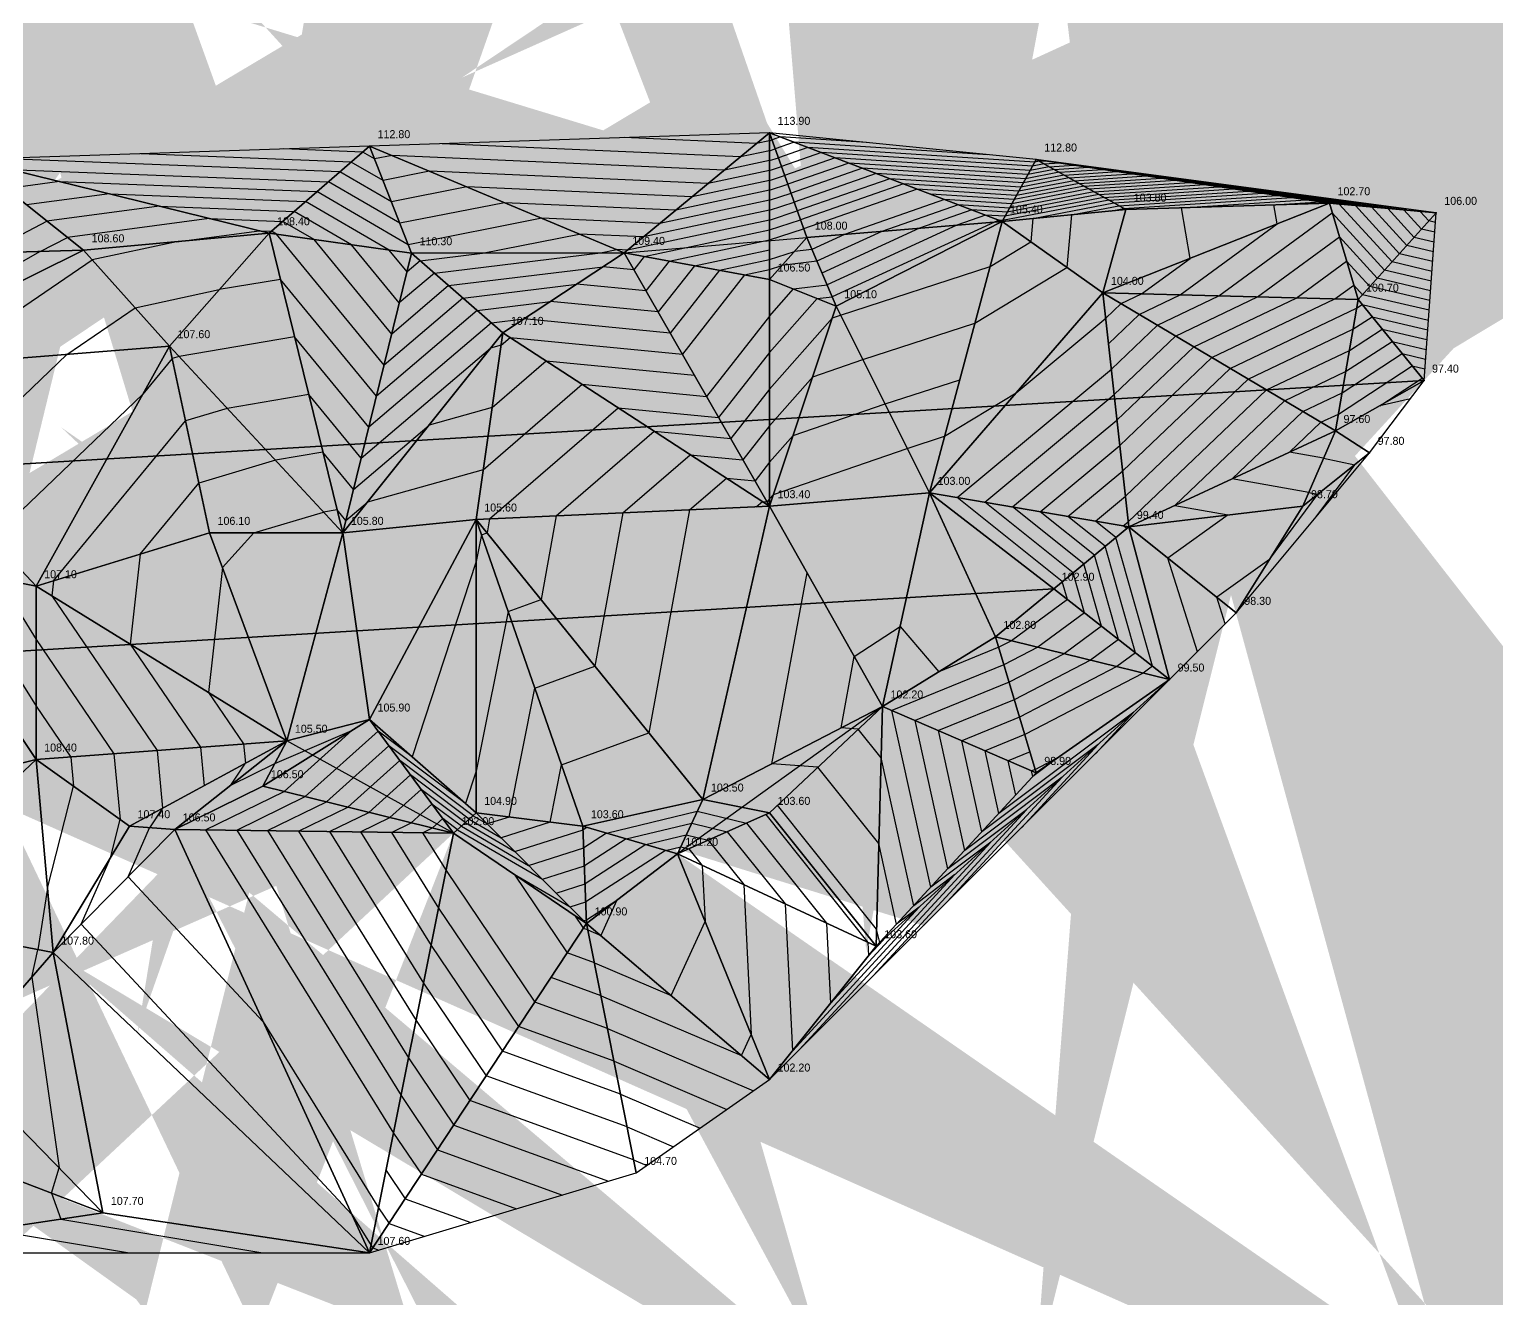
# Model space of a CAD drawing. Header units: metres. Extents: x -319 to 534, y -156 to 412.
# Drawn here: x 66.5 to 176.5, y -3.4 to 91.8 of the extents above; entities that cross this region are included whole.
import ezdxf

# ---------------------------------------------------------------- set-up
doc = ezdxf.new("R2010")
doc.units = ezdxf.units.M
for name, color, linetype in [('DOLGU', 4, 'Continuous'), ('ESYUKSELTI_05M', 253, 'Continuous'), ('ESYUKSELTI_1M', 5, 'Continuous'), ('KAZI', 1, 'Continuous'), ('KOT_NOKTA', 3, 'Continuous'), ('KOT_YAZI', 8, 'Continuous'), ('PARSEL', 7, 'Continuous'), ('PLATFORM', 2, 'Continuous'), ('TIN', 251, 'Continuous')]:
    doc.layers.add(name, color=color, linetype=linetype)

msp = doc.modelspace()

# ---------------------------------------------------------------- linework, layer by layer
at = {"layer": 'DOLGU'}
for points in [[(84.47, 76.47, 107.25), (70.56, 75.19, 107.25), (77, 68, 107.25)], [(90, 54, 107.25), (84.47, 76.47, 107.25), (77, 68, 107.25)], [(90, 54, 107.25), (95.15, 74.97, 107.25), (84.47, 76.47, 107.25)], [(70.56, 75.19, 107.25), (52, 66, 107.25), (77, 68, 107.25)], [(70.56, 75.19, 107.25), (55.94, 74.78, 107.25), (52, 66, 107.25)], [(102, 69, 107.25), (95.15, 74.97, 107.25), (90, 54, 107.25)], [(95.15, 74.97, 107.25), (102, 69, 107.25), (111.1, 75, 107.25)], [(100, 55, 105.5), (102, 69, 105.5), (90, 54, 105.5)], [(52, 66, 107.25), (67, 50, 107.25), (77, 68, 107.25)], [(67, 50, 105.5), (80, 54, 105.5), (77, 68, 105.5)], [(80, 54, 105.5), (90, 54, 105.5), (77, 68, 105.5)], [(57, 52, 105.5), (67, 50, 105.5), (52, 66, 105.5)], [(85.8, 38.41, 105.5), (80, 54, 105.5), (67, 50, 105.5)], [(80, 54, 105.5), (85.8, 38.41, 105.5), (90, 54, 105.5)], [(92, 40, 105.5), (100, 55, 105.5), (90, 54, 105.5)], [(67, 37, 106.25), (57, 52, 106.25), (50.54, 32.88, 106.25)], [(67, 50, 105.5), (57, 52, 105.5), (67, 37, 105.5)], [(85.8, 38.41, 106.25), (67, 50, 106.25), (67, 37, 106.25)], [(85.8, 38.41, 106.25), (67, 37, 106.25), (74, 32, 106.25)], [(77.39, 31.76, 106.25), (85.8, 38.41, 106.25), (74, 32, 106.25)], [(54.46, 25.17, 106.25), (67, 37, 106.25), (50.54, 32.88, 106.25)], [(68.28, 22.52, 106.25), (67, 37, 106.25), (54.46, 25.17, 106.25)], [(67, 37, 106.25), (68.28, 22.52, 106.25), (74, 32, 106.25)], [(68.28, 22.52, 106.25), (77.39, 31.76, 106.25), (74, 32, 106.25)], [(61.05, 14.23, 106.25), (68.28, 22.52, 106.25), (54.46, 25.17, 106.25)]]:
    msp.add_3dface(points, dxfattribs=at)
at = {"layer": 'ESYUKSELTI_05M'}
for p, q in [((121.03, 83.2, 113.5), (111.09, 83.64, 113.5)), ((122.82, 83.69, 113.5), (122.19, 83.47, 113.5)), ((129.27, 83.27, 113.5), (122.82, 83.69, 113.5)), ((91.49, 82.55, 112.5), (85.57, 82.79, 112.5)), ((92.38, 82.04, 112.5), (91.49, 82.55, 112.5)), ((122, 83.41, 113.5), (121.03, 83.2, 113.5)), ((122, 83.41, 113.5), (122.19, 83.47, 113.5)), ((124.87, 82.91, 112.5), (122.66, 82.13, 112.5)), ((141.9, 81.81, 112.5), (124.87, 82.91, 112.5)), ((89.78, 81.07, 111.5), (64.14, 82.07, 111.5)), ((93.69, 82.29, 112.5), (92.38, 82.04, 112.5)), ((118.61, 81.2, 112.5), (93.69, 82.29, 112.5)), ((122, 81.92, 112.5), (118.61, 81.2, 112.5)), ((122, 81.92, 112.5), (122.66, 82.13, 112.5)), ((126.92, 82.13, 111.5), (123.13, 80.8, 111.5)), ((141.55, 81.18, 111.5), (126.92, 82.13, 111.5)), ((142.97, 81.46, 111.5), (141.55, 81.18, 111.5)), ((142.22, 81.87, 112.5), (141.9, 81.81, 112.5)), ((142.22, 81.87, 112.5), (142.65, 81.9, 112.5)), ((142.65, 81.9, 112.5), (143.32, 81.82, 112.5)), ((142.97, 81.46, 111.5), (144.83, 81.58, 111.5)), ((144.83, 81.58, 111.5), (147.74, 81.24, 111.5)), ((68.74, 80.34, 110.5), (64.75, 79.81, 110.5)), ((68.74, 80.34, 110.5), (88.06, 79.59, 110.5)), ((93.64, 78.82, 111.5), (89.78, 81.07, 111.5)), ((122, 80.43, 111.5), (116.19, 79.2, 111.5)), ((122, 80.43, 111.5), (123.13, 80.8, 111.5)), ((128.97, 81.34, 110.5), (123.61, 79.47, 110.5)), ((131.02, 80.56, 109.5), (124.08, 78.14, 109.5)), ((141.2, 80.56, 110.5), (128.97, 81.34, 110.5)), ((140.85, 79.93, 109.5), (131.02, 80.56, 109.5)), ((144.46, 80.62, 109.5), (140.85, 79.93, 109.5)), ((143.71, 81.04, 110.5), (141.2, 80.56, 110.5)), ((143.71, 81.04, 110.5), (147.01, 81.25, 110.5)), ((144.46, 80.62, 109.5), (149.18, 80.93, 109.5)), ((145.21, 80.2, 108.5), (151.36, 80.6, 108.5)), ((147.01, 81.25, 110.5), (152.15, 80.65, 110.5)), ((149.18, 80.93, 109.5), (156.56, 80.06, 109.5)), ((151.36, 80.6, 108.5), (160.97, 79.47, 108.5)), ((94.9, 75.61, 110.5), (88.06, 79.59, 110.5)), ((99.3, 79.94, 111.5), (93.64, 78.82, 111.5)), ((116.19, 79.2, 111.5), (99.3, 79.94, 111.5)), ((122, 78.95, 110.5), (123.61, 79.47, 110.5)), ((133.07, 79.78, 108.5), (124.55, 76.81, 108.5)), ((140.51, 79.3, 108.5), (133.07, 79.78, 108.5)), ((146.7, 79.37, 106.5), (139.81, 78.05, 106.5)), ((145.95, 79.79, 107.5), (140.16, 78.68, 107.5)), ((145.21, 80.2, 108.5), (140.51, 79.3, 108.5)), ((145.95, 79.79, 107.5), (153.54, 80.28, 107.5)), ((146.7, 79.37, 106.5), (155.72, 79.95, 106.5)), ((147.44, 78.95, 105.5), (157.89, 79.63, 105.5)), ((148.19, 78.53, 104.5), (160.07, 79.3, 104.5)), ((153.54, 80.28, 107.5), (165.38, 78.88, 107.5)), ((155.72, 79.95, 106.5), (169.79, 78.29, 106.5)), ((157.89, 79.63, 105.5), (170.79, 78.11, 105.5)), ((160.07, 79.3, 104.5), (168.36, 78.33, 104.5)), ((76.23, 78.5, 109.5), (67.81, 77.38, 109.5)), ((76.23, 78.5, 109.5), (86.35, 78.1, 109.5)), ((122, 78.95, 110.5), (113.76, 77.2, 110.5)), ((122, 77.46, 109.5), (124.08, 78.14, 109.5)), ((135.12, 79, 107.5), (127.61, 76.37, 107.5)), ((137.17, 78.22, 106.5), (133.24, 76.84, 106.5)), ((140.16, 78.68, 107.5), (135.12, 79, 107.5)), ((139.81, 78.05, 106.5), (137.17, 78.22, 106.5)), ((147.44, 78.95, 105.5), (139.46, 77.42, 105.5)), ((144.65, 77.86, 104.5), (148.19, 78.53, 104.5)), ((152.88, 78.37, 103.5), (162.25, 78.98, 103.5)), ((153.53, 74.58, 103.5), (152.88, 78.37, 103.5)), ((162.25, 78.98, 103.5), (165.93, 78.55, 103.5)), ((169.23, 74.93, 103.5), (165.93, 78.55, 103.5)), ((170.34, 76.16, 104.5), (168.36, 78.33, 104.5)), ((63.25, 74.98, 109.5), (67.81, 77.38, 109.5)), ((90.65, 75.6, 109.5), (86.35, 78.1, 109.5)), ((104.92, 77.59, 110.5), (94.9, 75.61, 110.5)), ((113.76, 77.2, 110.5), (104.92, 77.59, 110.5)), ((122, 77.46, 109.5), (111.34, 75.2, 109.5)), ((138.87, 77.31, 105.5), (126.7, 71.71, 105.5)), ((139.22, 77.44, 105.5), (138.87, 77.31, 105.5)), ((139.46, 77.42, 105.5), (139.22, 77.44, 105.5)), ((144.65, 77.86, 104.5), (144.3, 73.91, 104.5)), ((155.7, 71.77, 102.5), (164.2, 78, 102.5)), ((164.2, 78, 102.5), (168.12, 73.7, 102.5)), ((171.45, 77.39, 105.5), (170.79, 78.11, 105.5)), ((171.95, 77.27, 105.5), (171.45, 77.39, 105.5)), ((77.52, 75.83, 108.5), (83.72, 76.65, 108.5)), ((83.72, 76.65, 108.5), (84.64, 76.62, 108.5)), ((85.03, 76.39, 108.5), (84.64, 76.62, 108.5)), ((93.09, 66.58, 108.5), (85.03, 76.39, 108.5)), ((114.48, 74.38, 108.5), (122, 75.97, 108.5)), ((122, 75.97, 108.5), (124.55, 76.81, 108.5)), ((127.61, 76.37, 107.5), (125.17, 75.25, 107.5)), ((133.24, 76.84, 106.5), (125.93, 73.48, 106.5)), ((171.84, 75.81, 104.5), (170.34, 76.16, 104.5)), ((77.52, 75.83, 108.5), (71.2, 74.47, 108.5)), ((94.23, 71.24, 109.5), (90.65, 75.6, 109.5)), ((96.86, 73.48, 109.5), (109.33, 75, 109.5)), ((109.33, 75, 109.5), (110.54, 75.24, 109.5)), ((111.34, 75.2, 109.5), (110.54, 75.24, 109.5)), ((122, 74.49, 107.5), (123.86, 75.09, 107.5)), ((125.17, 75.25, 107.5), (123.86, 75.09, 107.5)), ((171.73, 74.34, 103.5), (169.23, 74.93, 103.5)), ((59.69, 66.62, 108.5), (71.2, 74.47, 108.5)), ((114.48, 74.38, 108.5), (112.73, 72.15, 108.5)), ((118.24, 73.69, 107.5), (122, 74.49, 107.5)), ((137.39, 69.72, 104.5), (144.3, 73.91, 104.5)), ((149.9, 71.92, 103.5), (153.53, 74.58, 103.5)), ((161.49, 71.61, 101.5), (165.27, 74.38, 101.5)), ((165.27, 74.38, 101.5), (167.02, 72.47, 101.5)), ((96.86, 73.48, 109.5), (94.23, 71.24, 109.5)), ((99, 71.61, 108.5), (107.54, 72.65, 108.5)), ((112.73, 72.15, 108.5), (107.54, 72.65, 108.5)), ((118.24, 73.69, 107.5), (114.55, 68.98, 107.5)), ((171.63, 72.88, 102.5), (168.12, 73.7, 102.5)), ((99, 71.61, 108.5), (93.09, 66.58, 108.5)), ((122, 67.52, 105.5), (125.57, 71.57, 105.5)), ((125.57, 71.57, 105.5), (126.7, 71.71, 105.5)), ((148.36, 71.19, 103.5), (149.9, 71.92, 103.5)), ((151.09, 69.57, 102.5), (155.7, 71.77, 102.5)), ((153.81, 67.95, 101.5), (161.49, 71.61, 101.5)), ((171.52, 71.42, 101.5), (167.02, 72.47, 101.5)), ((148.36, 71.19, 103.5), (147.21, 70.09, 103.5)), ((156.54, 66.33, 100.5), (166.02, 70.85, 100.5)), ((166.02, 70.85, 100.5), (166.43, 71.12, 100.5)), ((166.43, 71.12, 100.5), (171.41, 69.95, 100.5)), ((101.14, 69.75, 107.5), (91.95, 61.92, 107.5)), ((101.14, 69.75, 107.5), (103.58, 70.04, 107.5)), ((114.55, 68.98, 107.5), (103.58, 70.04, 107.5)), ((129, 67, 104.5), (137.39, 69.72, 104.5)), ((140.5, 64.5, 103.5), (147.21, 70.09, 103.5)), ((151.09, 69.57, 102.5), (147.63, 66.28, 102.5)), ((86.38, 68.69, 107.5), (77.72, 67.22, 107.5)), ((91.95, 61.92, 107.5), (86.38, 68.69, 107.5)), ((165.48, 67.68, 99.5), (167.93, 69.28, 99.5)), ((167.93, 69.28, 99.5), (171.3, 68.49, 99.5)), ((77.72, 67.22, 107.5), (77.2, 67.07, 107.5)), ((122, 67.52, 105.5), (118.18, 62.65, 105.5)), ((153.81, 67.95, 101.5), (148.05, 62.46, 101.5)), ((159.26, 64.72, 99.5), (165.48, 67.68, 99.5)), ((164.93, 64.5, 98.5), (169.43, 67.44, 98.5)), ((169.43, 67.44, 98.5), (171.2, 67.03, 98.5)), ((77.2, 67.07, 107.5), (75, 64.4, 107.5)), ((101.2, 63.4, 106.5), (105.24, 66.89, 106.5)), ((105.24, 66.89, 106.5), (116.37, 65.82, 106.5)), ((125.24, 65.71, 104.5), (129, 67, 104.5)), ((136.07, 56.65, 102.5), (147.63, 66.28, 102.5)), ((156.54, 66.33, 100.5), (148.48, 58.65, 100.5)), ((122, 62.03, 104.5), (125.24, 65.71, 104.5)), ((167.76, 63.53, 97.5), (170.93, 65.6, 97.5)), ((170.93, 65.6, 97.5), (171.09, 65.57, 97.5)), ((63.67, 53.56, 107.5), (75, 64.4, 107.5)), ((135.13, 61.24, 103.5), (140.5, 64.5, 103.5)), ((159.26, 64.72, 99.5), (148.9, 54.83, 99.5)), ((161.99, 63.1, 98.5), (164.93, 64.5, 98.5)), ((170.06, 64.06, 97.5), (167.76, 63.53, 97.5)), ((101.2, 63.4, 106.5), (96.46, 62.08, 106.5)), ((101, 55.05, 105.5), (110.65, 63.38, 105.5)), ((110.65, 63.38, 105.5), (118.18, 62.65, 105.5)), ((161.99, 63.1, 98.5), (156.69, 58.05, 98.5)), ((90.8, 57.26, 106.5), (96.46, 62.08, 106.5)), ((122, 62.03, 104.5), (120, 59.48, 104.5)), ((140.22, 55.94, 101.5), (148.05, 62.46, 101.5)), ((132.33, 60.33, 103.5), (135.13, 61.24, 103.5)), ((84.94, 59.44, 106.5), (79.2, 57.73, 106.5)), ((88.51, 60.05, 106.5), (84.94, 59.44, 106.5)), ((90.8, 57.26, 106.5), (88.51, 60.05, 106.5)), ((111, 55.5, 104.5), (116.05, 59.86, 104.5)), ((116.05, 59.86, 104.5), (120, 59.48, 104.5)), ((122.29, 56.88, 103.5), (132.33, 60.33, 103.5)), ((144.37, 55.23, 100.5), (148.48, 58.65, 100.5)), ((74.8, 52.4, 106.5), (79.2, 57.73, 106.5)), ((162.44, 57.03, 98.5), (156.69, 58.05, 98.5)), ((121, 55.95, 103.5), (121.46, 56.35, 103.5)), ((121.46, 56.35, 103.5), (121.82, 56.32, 103.5)), ((122, 56.55, 103.5), (121.82, 56.32, 103.5)), ((122, 56.55, 103.5), (122.29, 56.88, 103.5)), ((143.95, 50.34, 102.5), (136.07, 56.65, 102.5)), ((159.5, 52, 98.5), (163.11, 56.89, 98.5)), ((162.44, 57.03, 98.5), (163.11, 56.89, 98.5)), ((101, 55.05, 105.5), (100.81, 54, 105.5)), ((111, 55.5, 104.5), (108.9, 44, 104.5)), ((145.56, 51.67, 101.5), (140.22, 55.94, 101.5)), ((147.17, 52.99, 100.5), (144.37, 55.23, 100.5)), ((100.4, 53.85, 105.5), (100.81, 54, 105.5)), ((148.52, 54.52, 99.5), (148.9, 54.83, 99.5)), ((148.78, 54.32, 99.5), (148.52, 54.52, 99.5)), ((100.4, 53.85, 105.5), (100, 51.86, 105.5)), ((149.44, 45, 100.5), (147.17, 52.99, 100.5)), ((74.8, 52.4, 106.5), (74.05, 45.65, 106.5)), ((100, 51.86, 105.5), (95.2, 37.2, 105.5)), ((159.5, 52, 98.5), (155.53, 49.17, 98.5)), ((146.89, 47.01, 101.5), (145.56, 51.67, 101.5)), ((64.14, 50.57, 107.5), (67, 46, 107.5)), ((144.33, 49.01, 102.5), (143.95, 50.34, 102.5)), ((144.33, 49.01, 102.5), (140.13, 45.91, 102.5)), ((156.17, 47.17, 98.5), (155.53, 49.17, 98.5)), ((128.35, 44.73, 102.5), (131.79, 46.99, 102.5)), ((131.79, 46.99, 102.5), (134.7, 43.59, 102.5)), ((146.89, 47.01, 101.5), (144.08, 44.94, 101.5)), ((67, 46, 107.5), (72.83, 37.44, 107.5)), ((74.05, 45.65, 106.5), (79.32, 37.92, 106.5)), ((139.18, 45.42, 102.5), (134.7, 43.59, 102.5)), ((140.13, 45.91, 102.5), (139.18, 45.42, 102.5)), ((127.36, 39.37, 102.5), (128.35, 44.73, 102.5)), ((144.08, 44.94, 101.5), (139.96, 42.8, 101.5)), ((149.44, 45, 100.5), (148.04, 43.97, 100.5)), ((104.4, 42.35, 104.5), (108.9, 44, 104.5)), ((148.04, 43.97, 100.5), (140.74, 40.18, 100.5)), ((102.46, 32.69, 104.5), (104.4, 42.35, 104.5)), ((139.96, 42.8, 101.5), (132.92, 39.92, 101.5)), ((135.36, 28.81, 101.5), (132.92, 39.92, 101.5)), ((140.74, 40.18, 100.5), (136.41, 38.41, 100.5)), ((87.18, 34.22, 105.5), (92.65, 39.13, 105.5)), ((95.2, 37.2, 105.5), (92.65, 39.13, 105.5)), ((128.65, 39.27, 102.5), (127.36, 39.37, 102.5)), ((130.37, 37.13, 102.5), (128.65, 39.27, 102.5)), ((72.83, 37.44, 107.5), (73.3, 32.5, 107.5)), ((79.32, 37.92, 106.5), (79.59, 35.04, 106.5)), ((137.91, 31.57, 100.5), (136.41, 38.41, 100.5)), ((146.63, 38.12, 100.5), (137.91, 31.57, 100.5)), ((141.53, 37.57, 99.5), (139.9, 36.91, 99.5)), ((146.63, 38.12, 100.5), (140.89, 31.89, 100.5)), ((90.36, 33.44, 104.5), (94.26, 36.94, 104.5)), ((99.77, 32.79, 104.5), (94.26, 36.94, 104.5)), ((132.81, 26.04, 102.5), (130.37, 37.13, 102.5)), ((140.47, 34.34, 99.5), (139.9, 36.91, 99.5)), ((82.04, 31.7, 105.5), (87.18, 34.22, 105.5)), ((93.53, 32.65, 103.5), (95.88, 34.76, 103.5)), ((99.18, 32.27, 103.5), (95.88, 34.76, 103.5)), ((86.68, 31.64, 104.5), (90.36, 33.44, 104.5)), ((130.03, 24.28, 103.5), (122.6, 33.57, 103.5)), ((141.27, 33.24, 101.5), (129.78, 20.78, 101.5)), ((141.27, 33.24, 101.5), (135.36, 28.81, 101.5)), ((72.57, 29.63, 107.5), (73.3, 32.5, 107.5)), ((91.33, 31.57, 103.5), (93.53, 32.65, 103.5)), ((96.71, 31.87, 102.5), (97.49, 32.57, 102.5)), ((98.59, 31.74, 102.5), (97.49, 32.57, 102.5)), ((99.18, 32.27, 103.5), (102.9, 30.1, 103.5)), ((99.77, 32.79, 104.5), (100.83, 32.17, 104.5)), ((102.46, 32.69, 104.5), (100.83, 32.17, 104.5)), ((108.3, 31.91, 103.5), (108.01, 31.73, 103.5)), ((111.25, 31.05, 102.5), (116.17, 32.23, 102.5)), ((116.17, 32.23, 102.5), (118.83, 31.59, 102.5)), ((121.71, 32.87, 103.5), (129.38, 23.29, 103.5)), ((82.04, 31.7, 105.5), (94.36, 11.8, 105.5)), ((86.68, 31.64, 104.5), (95.49, 17.43, 104.5)), ((91.33, 31.57, 103.5), (96.61, 23.05, 103.5)), ((95.98, 31.51, 102.5), (96.71, 31.87, 102.5)), ((95.98, 31.51, 102.5), (97.74, 28.67, 102.5)), ((98.59, 31.74, 102.5), (104.97, 28.03, 102.5)), ((102.9, 30.1, 103.5), (108.01, 31.73, 103.5)), ((111.25, 31.05, 102.5), (108.11, 29.03, 102.5)), ((118.83, 31.59, 102.5), (123.17, 26.18, 102.5)), ((114.2, 30.19, 101.5), (108.22, 26.33, 101.5)), ((114.2, 30.19, 101.5), (115.34, 30.46, 101.5)), ((115.34, 30.46, 101.5), (115.95, 30.31, 101.5)), ((115.95, 30.31, 101.5), (116.95, 29.06, 101.5)), ((70.38, 24.65, 107.5), (72.57, 29.63, 107.5)), ((97.74, 28.67, 102.5), (104.39, 18.81, 102.5)), ((104.97, 28.03, 102.5), (108.11, 29.03, 102.5)), ((116.95, 29.06, 101.5), (117.16, 24.85, 101.5)), ((102.84, 28.4, 101.5), (106.82, 22.5, 101.5)), ((102.84, 28.4, 101.5), (107.04, 25.95, 101.5)), ((135.9, 28.37, 102.5), (123.71, 15.14, 102.5)), ((135.9, 28.37, 102.5), (132.81, 26.04, 102.5)), ((107.04, 25.95, 101.5), (108.22, 26.33, 101.5)), ((123.17, 26.18, 102.5), (123.71, 15.14, 102.5)), ((70.38, 24.65, 107.5), (90.67, 2.89, 107.5)), ((114.61, 19.31, 101.5), (117.16, 24.85, 101.5)), ((130.26, 23.28, 103.5), (130.03, 24.28, 103.5)), ((129.38, 23.29, 103.5), (129.43, 22.29, 103.5)), ((130.54, 23.49, 103.5), (129.43, 22.29, 103.5)), ((130.54, 23.49, 103.5), (130.26, 23.28, 103.5)), ((96.61, 23.05, 103.5), (101.96, 15.12, 103.5)), ((108.87, 21.76, 101.5), (106.82, 22.5, 101.5)), ((108.87, 21.76, 101.5), (114.61, 19.31, 101.5)), ((109.85, 16.83, 102.5), (104.39, 18.81, 102.5)), ((95.49, 17.43, 104.5), (99.53, 11.43, 104.5)), ((109.85, 16.83, 102.5), (120.8, 12.16, 102.5)), ((110.83, 11.91, 103.5), (101.96, 15.12, 103.5)), ((94.36, 11.8, 105.5), (97.1, 7.74, 105.5)), ((111.8, 6.98, 104.5), (99.53, 11.43, 104.5)), ((110.83, 11.91, 103.5), (116.8, 9.36, 103.5)), ((97.1, 7.74, 105.5), (106.48, 4.34, 105.5)), ((111.8, 6.98, 104.5), (112.8, 6.56, 104.5)), ((93.24, 6.18, 106.5), (94.67, 4.06, 106.5)), ((94.67, 4.06, 106.5), (99.59, 2.28, 106.5)), ((90.67, 2.89, 107.5), (92.11, 0.56, 107.5)), ((63.58, 1.74, 108.5), (74, 0, 108.5)), ((92.11, 0.56, 107.5), (92.24, 0.37, 107.5)), ((92.24, 0.37, 107.5), (92.69, 0.21, 107.5))]:
    msp.add_line(p, q, dxfattribs=at)
at = {"layer": 'ESYUKSELTI_1M'}
for p, q in [((119.82, 82.2, 113), (97.45, 83.18, 113)), ((122, 82.66, 113), (119.82, 82.2, 113)), ((122, 82.66, 113), (122.43, 82.8, 113)), ((123.85, 83.3, 113), (122.43, 82.8, 113)), ((138.36, 82.36, 113), (123.85, 83.3, 113)), ((90.63, 81.81, 112), (74.86, 82.43, 112)), ((93.01, 80.43, 112), (90.63, 81.81, 112)), ((122, 81.18, 112), (122.9, 81.47, 112)), ((125.9, 82.52, 112), (122.9, 81.47, 112)), ((127.95, 81.73, 111), (123.37, 80.14, 111)), ((141.72, 81.5, 112), (125.9, 82.52, 112)), ((141.37, 80.87, 111), (127.95, 81.73, 111)), ((142.6, 81.67, 112), (141.72, 81.5, 112)), ((142.6, 81.67, 112), (143.74, 81.74, 112)), ((143.74, 81.74, 112), (145.53, 81.53, 112)), ((65, 81.26, 111), (88.92, 80.33, 111)), ((94.27, 77.22, 111), (88.92, 80.33, 111)), ((96.49, 81.12, 112), (93.01, 80.43, 112)), ((117.4, 80.2, 112), (96.49, 81.12, 112)), ((122, 81.18, 112), (117.4, 80.2, 112)), ((130, 80.95, 110), (123.84, 78.8, 110)), ((141.03, 80.24, 110), (130, 80.95, 110)), ((144.83, 80.41, 109), (140.68, 79.62, 109)), ((144.09, 80.83, 110), (141.03, 80.24, 110)), ((143.34, 81.25, 111), (141.37, 80.87, 111)), ((143.34, 81.25, 111), (145.92, 81.42, 111)), ((144.09, 80.83, 110), (148.1, 81.09, 110)), ((144.83, 80.41, 109), (150.27, 80.77, 109)), ((145.58, 79.99, 108), (152.45, 80.44, 108)), ((145.92, 81.42, 111), (149.94, 80.94, 111)), ((148.1, 81.09, 110), (154.35, 80.35, 110)), ((150.27, 80.77, 109), (158.76, 79.76, 109)), ((152.45, 80.44, 108), (163.18, 79.18, 108)), ((72.49, 79.42, 110), (66.28, 78.59, 110)), ((72.49, 79.42, 110), (87.21, 78.84, 110)), ((122, 79.69, 111), (114.98, 78.2, 111)), ((122, 79.69, 111), (123.37, 80.14, 111)), ((132.05, 80.17, 109), (124.32, 77.47, 109)), ((140.68, 79.62, 109), (132.05, 80.17, 109)), ((140.33, 78.99, 108), (134.1, 79.39, 108)), ((146.32, 79.58, 107), (139.99, 78.36, 107)), ((145.58, 79.99, 108), (140.33, 78.99, 108)), ((146.32, 79.58, 107), (154.63, 80.12, 107)), ((147.07, 79.16, 106), (156.81, 79.79, 106)), ((147.82, 78.74, 105), (158.98, 79.47, 105)), ((154.63, 80.12, 107), (167.59, 78.59, 107)), ((158.98, 79.47, 105), (169.57, 78.22, 105)), ((93.46, 75.21, 110), (87.21, 78.84, 110)), ((102.11, 78.76, 111), (94.27, 77.22, 111)), ((114.98, 78.2, 111), (102.11, 78.76, 111)), ((122, 78.2, 110), (112.55, 76.2, 110)), ((122, 78.2, 110), (123.84, 78.8, 110)), ((136.15, 78.61, 107), (130.42, 76.61, 107)), ((139.99, 78.36, 107), (136.15, 78.61, 107)), ((147.07, 79.16, 106), (139.64, 77.74, 106)), ((141.75, 77.58, 105), (147.82, 78.74, 105)), ((147.55, 78.13, 104), (148.56, 78.32, 104)), ((148.56, 78.32, 104), (161.16, 79.14, 104)), ((159.82, 78.59, 103), (163.34, 78.82, 103)), ((160.07, 77.17, 103), (159.82, 78.59, 103)), ((161.16, 79.14, 104), (167.15, 78.44, 104)), ((163.34, 78.82, 103), (164.72, 78.65, 103)), ((168.68, 74.32, 103), (164.72, 78.65, 103)), ((169.78, 75.54, 104), (167.15, 78.44, 104)), ((170.89, 76.77, 105), (169.57, 78.22, 105)), ((79.98, 77.58, 109), (69.34, 76.16, 109)), ((79.98, 77.58, 109), (85.5, 77.36, 109)), ((87.84, 76, 109), (85.5, 77.36, 109)), ((122, 76.72, 109), (124.32, 77.47, 109)), ((136.05, 77.08, 106), (126.31, 72.6, 106)), ((138.2, 77.83, 106), (136.05, 77.08, 106)), ((139.64, 77.74, 106), (138.2, 77.83, 106)), ((141.75, 77.58, 105), (141.59, 75.83, 105)), ((152.8, 71.85, 103), (160.07, 77.17, 103)), ((67.31, 75.1, 109), (69.34, 76.16, 109)), ((93.66, 68.91, 109), (87.84, 76, 109)), ((100.47, 74.98, 110), (107.73, 76.41, 110)), ((112.55, 76.2, 110), (107.73, 76.41, 110)), ((112.6, 74.72, 109), (122, 76.72, 109)), ((130.42, 76.61, 107), (125.55, 74.37, 107)), ((158.59, 71.69, 102), (164.74, 76.19, 102)), ((164.74, 76.19, 102), (167.57, 73.09, 102)), ((171.89, 76.54, 105), (170.89, 76.77, 105)), ((67.31, 75.1, 109), (52.26, 66.59, 109)), ((94.81, 73.57, 110), (93.46, 75.21, 110)), ((95.79, 74.41, 110), (100.47, 74.98, 110)), ((116.36, 74.03, 108), (122, 75.23, 108)), ((138.53, 73.97, 105), (141.59, 75.83, 105)), ((171.79, 75.07, 104), (169.78, 75.54, 104)), ((95.79, 74.41, 110), (94.81, 73.57, 110)), ((97.93, 72.54, 109), (109.52, 73.96, 109)), ((111.83, 73.73, 109), (109.52, 73.96, 109)), ((112.6, 74.72, 109), (111.83, 73.73, 109)), ((116.36, 74.03, 108), (113.64, 70.57, 108)), ((120.12, 73.34, 107), (122, 73.74, 107)), ((122, 73.74, 107), (122.93, 74.05, 107)), ((125.55, 74.37, 107), (122.93, 74.05, 107)), ((127.33, 70.33, 105), (138.53, 73.97, 105)), ((171.68, 73.61, 103), (168.68, 74.32, 103)), ((85.32, 73.01, 108), (80.73, 72.24, 108)), ((92.52, 64.25, 108), (85.32, 73.01, 108)), ((120.12, 73.34, 107), (115.46, 67.4, 107)), ((171.57, 72.15, 102), (167.57, 73.09, 102)), ((74.42, 70.88, 108), (80.73, 72.24, 108)), ((97.93, 72.54, 109), (93.66, 68.91, 109)), ((122, 70.26, 106), (123.79, 72.29, 106)), ((123.79, 72.29, 106), (126.31, 72.6, 106)), ((149.72, 70.38, 103), (152.8, 71.85, 103)), ((152.45, 68.76, 102), (158.59, 71.69, 102)), ((155.17, 67.14, 101), (164.39, 71.54, 101)), ((164.39, 71.54, 101), (165.81, 72.57, 101)), ((165.81, 72.57, 101), (166.46, 71.86, 101)), ((171.47, 70.69, 101), (166.46, 71.86, 101)), ((69.31, 67.38, 108), (74.42, 70.88, 108)), ((100.07, 70.68, 108), (92.52, 64.25, 108)), ((100.07, 70.68, 108), (105.56, 71.35, 108)), ((113.64, 70.57, 108), (105.56, 71.35, 108)), ((122, 70.26, 106), (117.28, 64.23, 106)), ((122, 64.77, 105), (126.71, 70.12, 105)), ((126.71, 70.12, 105), (127.33, 70.33, 105)), ((149.72, 70.38, 103), (147.42, 68.18, 103)), ((165.75, 69.27, 100), (167.18, 70.2, 100)), ((167.18, 70.2, 100), (171.36, 69.22, 100)), ((101.87, 68.07, 107), (102.54, 68.65, 107)), ((102.54, 68.65, 107), (115.46, 67.4, 107)), ((152.45, 68.76, 102), (147.84, 64.37, 102)), ((157.9, 65.53, 100), (165.75, 69.27, 100)), ((165.2, 66.09, 99), (168.68, 68.36, 99)), ((168.68, 68.36, 99), (171.25, 67.76, 99)), ((59.5, 58, 108), (69.31, 67.38, 108)), ((91.37, 59.59, 107), (101.08, 67.85, 107)), ((101.87, 68.07, 107), (101.08, 67.85, 107)), ((155.17, 67.14, 101), (148.27, 60.55, 101)), ((160.62, 63.91, 99), (165.2, 66.09, 99)), ((164.66, 62.91, 98), (170.18, 66.52, 98)), ((170.18, 66.52, 98), (171.14, 66.3, 98)), ((100.53, 58.73, 106), (107.95, 65.14, 106)), ((107.95, 65.14, 106), (117.28, 64.23, 106)), ((130.67, 63.67, 104), (136.26, 65.48, 104)), ((157.9, 65.53, 100), (148.69, 56.74, 100)), ((87.45, 64.37, 107), (81.33, 63.33, 107)), ((91.37, 59.59, 107), (87.45, 64.37, 107)), ((122, 64.77, 105), (119.09, 61.07, 105)), ((138.15, 56.29, 102), (147.84, 64.37, 102)), ((160.62, 63.91, 99), (152.38, 56.05, 99)), ((81.33, 63.33, 107), (78.2, 62.4, 107)), ((123.76, 61.29, 104), (130.67, 63.67, 104)), ((163.35, 62.29, 98), (164.66, 62.91, 98)), ((68.3, 50.4, 107), (78.2, 62.4, 107)), ((106, 55.27, 105), (113.35, 61.62, 105)), ((113.35, 61.62, 105), (119.09, 61.07, 105)), ((163.35, 62.29, 98), (161, 60.04, 98)), ((122, 59.29, 104), (123.76, 61.29, 104)), ((142.3, 55.58, 101), (148.27, 60.55, 101)), ((163.55, 59.59, 98), (161, 60.04, 98)), ((163.55, 59.59, 98), (165.89, 59.11, 98)), ((100.53, 58.73, 106), (91.85, 56.31, 106)), ((122, 59.29, 104), (120.91, 57.9, 104)), ((163, 55.2, 98), (165.89, 59.11, 98)), ((116, 55.73, 104), (118.76, 58.11, 104)), ((118.76, 58.11, 104), (120.91, 57.9, 104)), ((90.23, 54.93, 106), (91.85, 56.31, 106)), ((144.76, 51, 102), (138.15, 56.29, 102)), ((146.45, 54.88, 100), (148.69, 56.74, 100)), ((83.33, 54, 106), (88.56, 55.56, 106)), ((89.57, 55.73, 106), (88.56, 55.56, 106)), ((90.23, 54.93, 106), (89.57, 55.73, 106)), ((106, 55.27, 105), (104.86, 49, 105)), ((116, 55.73, 104), (112.95, 39, 104)), ((146.37, 52.33, 101), (142.3, 55.58, 101)), ((156.4, 55.34, 99), (151.87, 52.1, 99)), ((152.38, 56.05, 99), (156.4, 55.34, 99)), ((80.97, 51.4, 106), (83.33, 54, 106)), ((147.97, 53.65, 100), (146.45, 54.88, 100)), ((150.72, 44, 100), (147.97, 53.65, 100)), ((148.17, 46, 101), (146.37, 52.33, 101)), ((154.08, 45.08, 99), (151.87, 52.1, 99)), ((60.57, 51.29, 108), (67, 41, 108)), ((80.97, 51.4, 106), (79.93, 42.03, 106)), ((122.18, 36.68, 103), (124.82, 50.99, 103)), ((145.61, 48.01, 102), (144.76, 51, 102)), ((68.3, 50.4, 107), (68.18, 49.28, 107)), ((68.18, 49.28, 107), (76.08, 37.68, 107)), ((102.4, 48.1, 105), (104.86, 49, 105)), ((102.4, 48.1, 105), (100, 36.14, 105)), ((145.61, 48.01, 102), (142.11, 45.42, 102)), ((142.11, 45.42, 102), (139.57, 44.11, 102)), ((148.17, 46, 101), (146.06, 44.45, 101)), ((139.57, 44.11, 102), (131.17, 40.68, 102)), ((146.06, 44.45, 101), (140.35, 41.49, 101)), ((150.02, 43.48, 100), (141.14, 38.88, 100)), ((150.72, 44, 100), (150.02, 43.48, 100)), ((79.93, 42.03, 106), (82.56, 38.17, 106)), ((67, 41, 108), (69.59, 37.19, 108)), ((140.35, 41.49, 101), (134.66, 39.17, 101)), ((134.09, 27.43, 102), (131.17, 40.68, 102)), ((149.32, 40.56, 100), (139.19, 32.96, 100)), ((149.32, 40.56, 100), (146.44, 37.44, 100)), ((84.9, 36.71, 106), (90.67, 39.17, 106)), ((85.59, 34.61, 106), (90.67, 39.17, 106)), ((106.4, 36.6, 104), (112.95, 39, 104)), ((136.64, 30.19, 101), (134.66, 39.17, 101)), ((141.14, 38.88, 100), (138.16, 37.66, 100)), ((76.08, 37.68, 107), (76.48, 33.35, 107)), ((82.56, 38.17, 106), (82.69, 36.72, 106)), ((88.77, 33.83, 105), (93.45, 38.03, 105)), ((99.2, 33.7, 105), (93.45, 38.03, 105)), ((139.19, 32.96, 100), (138.16, 37.66, 100)), ((69.59, 37.19, 108), (69.8, 35, 108)), ((81.6, 35.08, 106), (82.69, 36.72, 106)), ((81.6, 35.08, 106), (84.9, 36.71, 106)), ((105.54, 32.31, 104), (106.4, 36.6, 104)), ((125.63, 36.42, 103), (122.18, 36.68, 103)), ((130.2, 30.71, 103), (125.63, 36.42, 103)), ((143.67, 37.17, 99), (141.74, 35.72, 99)), ((141.92, 36.26, 99), (143.67, 37.17, 99)), ((91.94, 33.04, 104), (95.07, 35.85, 104)), ((99.47, 32.53, 104), (95.07, 35.85, 104)), ((100, 36.14, 105), (99.2, 33.7, 105)), ((143.95, 35.68, 101), (135.33, 26.33, 101)), ((143.95, 35.68, 101), (136.64, 30.19, 101)), ((141.92, 36.26, 99), (141.65, 36.15, 99)), ((141.74, 35.72, 99), (141.65, 36.15, 99)), ((67.85, 27.35, 108), (69.8, 35, 108)), ((79.71, 31.73, 106), (85.59, 34.61, 106)), ((76.48, 33.35, 107), (75.51, 31.89, 107)), ((84.36, 31.67, 105), (88.77, 33.83, 105)), ((89.01, 31.6, 104), (91.94, 33.04, 104)), ((95.12, 32.26, 103), (96.68, 33.66, 103)), ((98.89, 32, 103), (96.68, 33.66, 103)), ((109.77, 31.48, 103), (116.58, 33.12, 103)), ((116.58, 33.12, 103), (120.27, 32.23, 103)), ((93.65, 31.54, 103), (95.12, 32.26, 103)), ((98.89, 32, 103), (103.93, 29.06, 103)), ((99.47, 32.53, 104), (101.86, 31.13, 104)), ((105.54, 32.31, 104), (101.86, 31.13, 104)), ((120.27, 32.23, 103), (126.27, 24.73, 103)), ((73.89, 28.21, 107), (75.51, 31.89, 107)), ((79.71, 31.73, 106), (93.8, 8.99, 106)), ((84.36, 31.67, 105), (94.93, 14.62, 105)), ((89.01, 31.6, 104), (96.05, 20.24, 104)), ((93.65, 31.54, 103), (97.18, 25.86, 103)), ((109.77, 31.48, 103), (108.06, 30.38, 103)), ((112.73, 30.62, 102), (115.75, 31.35, 102)), ((115.75, 31.35, 102), (117.39, 30.95, 102)), ((117.39, 30.95, 102), (120.06, 27.62, 102)), ((103.93, 29.06, 103), (108.06, 30.38, 103)), ((112.73, 30.62, 102), (108.17, 27.68, 102)), ((138.59, 30.8, 102), (124.22, 15.22, 102)), ((131.53, 24.66, 103), (130.2, 30.71, 103)), ((138.59, 30.8, 102), (134.09, 27.43, 102)), ((73.89, 28.21, 107), (84.03, 17.32, 107)), ((106, 26.99, 102), (108.17, 27.68, 102)), ((120.06, 27.62, 102), (120.62, 16.39, 102)), ((67.85, 27.35, 108), (67.13, 22.74, 108)), ((108.27, 24.98, 101), (110.55, 26.45, 101)), ((110.55, 26.45, 101), (109.34, 23.81, 101)), ((97.18, 25.86, 103), (103.18, 16.97, 103)), ((107.37, 25.33, 101), (108.04, 24.34, 101)), ((107.37, 25.33, 101), (108.07, 24.92, 101)), ((133.22, 25.93, 103), (126.57, 18.71, 103)), ((133.22, 25.93, 103), (131.53, 24.66, 103)), ((108.38, 24.22, 101), (108.04, 24.34, 101)), ((108.07, 24.92, 101), (108.27, 24.98, 101)), ((108.38, 24.22, 101), (109.34, 23.81, 101)), ((126.27, 24.73, 103), (126.57, 18.71, 103)), ((66.67, 20.68, 108), (67.13, 22.74, 108)), ((66.67, 20.68, 108), (68.72, 6.37, 108)), ((96.05, 20.24, 104), (100.75, 13.28, 104)), ((109.36, 19.29, 102), (105.61, 20.65, 102)), ((109.36, 19.29, 102), (119.89, 14.8, 102)), ((84.03, 17.32, 107), (92.68, 3.37, 107)), ((110.34, 14.37, 103), (103.18, 16.97, 103)), ((119.89, 14.8, 102), (120.62, 16.39, 102)), ((94.93, 14.62, 105), (98.32, 9.59, 105)), ((110.34, 14.37, 103), (118.8, 10.76, 103)), ((111.31, 9.45, 104), (100.75, 13.28, 104)), ((93.8, 8.99, 106), (95.89, 5.9, 106)), ((98.32, 9.59, 105), (109.93, 5.38, 105)), ((111.31, 9.45, 104), (114.8, 7.96, 104)), ((68.15, 4.48, 108), (68.72, 6.37, 108)), ((95.89, 5.9, 106), (103.03, 3.31, 106)), ((68.15, 4.48, 108), (68.84, 2.53, 108)), ((92.68, 3.37, 107), (93.46, 2.21, 107)), ((68.84, 2.53, 108), (84, 0, 108)), ((93.46, 2.21, 107), (96.14, 1.24, 107))]:
    msp.add_line(p, q, dxfattribs=at)
at = {"layer": 'KAZI'}
for points in [[(148.71, 78.24, 107.25), (139.43, 77.36, 107.25), (147, 72, 107.25)], [(147, 72, 107.25), (166.13, 71.49, 107.25), (163.99, 78.72, 107.25)], [(148.71, 78.24, 107.25), (147, 72, 107.25), (163.99, 78.72, 107.25)], [(127, 71, 107.25), (139.43, 77.36, 107.25), (124.79, 76.14, 107.25)], [(139.43, 77.36, 107.25), (127, 71, 107.25), (134, 57, 107.25)], [(139.43, 77.36, 107.25), (134, 57, 107.25), (147, 72, 107.25)], [(122, 73, 107.25), (127, 71, 107.25), (124.79, 76.14, 107.25)], [(102, 69, 107.25), (122, 56, 107.25), (111.1, 75, 107.25)], [(122, 56, 107.25), (122, 73, 107.25), (111.1, 75, 107.25)], [(122, 73, 107.25), (122, 56, 107.25), (127, 71, 107.25)], [(147, 72, 105.5), (134, 57, 105.5), (148.94, 54.45, 105.5)], [(147, 72, 107.25), (164.44, 61.64, 107.25), (166.13, 71.49, 107.25)], [(164.44, 61.64, 105.5), (147, 72, 105.5), (148.94, 54.45, 105.5)], [(127, 71, 105.5), (122, 56, 105.5), (134, 57, 105.5)], [(166.13, 71.49, 107.25), (164.44, 61.64, 107.25), (171.08, 65.42, 107.25)], [(102, 69, 105.5), (100, 55, 105.5), (122, 56, 105.5)], [(134, 57, 105.5), (122, 56, 105.5), (130.47, 40.98, 105.5)], [(138.94, 46.2, 106.25), (134, 57, 106.25), (130.47, 40.98, 106.25)], [(134, 57, 105.5), (143.31, 49.81, 105.5), (148.94, 54.45, 105.5)], [(138.94, 46.2, 105.5), (143.31, 49.81, 105.5), (134, 57, 105.5)], [(122, 56, 105.5), (100, 55, 105.5), (117, 34, 105.5)], [(122, 56, 106.25), (117, 34, 106.25), (130.47, 40.98, 106.25)], [(85.8, 38.41, 106.25), (92, 40, 106.25), (90, 54, 106.25)], [(100, 33, 106.25), (100, 55, 106.25), (92, 40, 106.25)], [(100, 55, 106.25), (108, 32, 106.25), (117, 34, 106.25)], [(100, 33, 106.25), (108, 32, 106.25), (100, 55, 106.25)], [(117, 34, 106.25), (122, 33, 106.25), (130.47, 40.98, 106.25)], [(84, 35, 106.25), (98.3, 31.48, 106.25), (92, 40, 106.25)], [(85.8, 38.41, 106.25), (84, 35, 106.25), (92, 40, 106.25)], [(98.3, 31.48, 106.25), (100, 33, 106.25), (92, 40, 106.25)], [(117, 34, 106.25), (108, 32, 106.25), (115.09, 29.93, 106.25)], [(122, 33, 106.25), (117, 34, 106.25), (115.09, 29.93, 106.25)], [(100, 33, 106.25), (98.3, 31.48, 106.25), (108.28, 24.71, 106.25)], [(108, 32, 106.25), (100, 33, 106.25), (108.28, 24.71, 106.25)], [(115.09, 29.93, 106.25), (108, 32, 106.25), (108.28, 24.71, 106.25)]]:
    msp.add_3dface(points, dxfattribs=at)
at = {"layer": 'KOT_NOKTA'}
for p in [(122, 84, 113.9), (92, 83, 112.8), (142, 82, 112.8), (148.71, 78.24, 103.8), (163.99, 78.72, 102.7), (139.43, 77.36, 105.4), (172, 78, 106), (84.47, 76.47, 108.4), (124.79, 76.14, 108), (70.56, 75.19, 108.6), (95.15, 74.97, 110.3), (111.1, 75, 109.4), (122, 73, 106.5), (147, 72, 104), (127, 71, 105.1), (166.13, 71.49, 100.7), (102, 69, 107.1), (77, 68, 107.6), (171.08, 65.42, 97.4), (164.44, 61.64, 97.6), (167, 60, 97.8), (134, 57, 103), (122, 56, 103.4), (162, 56, 98.7), (80, 54, 106.1), (90, 54, 105.8), (100, 55, 105.6), (148.94, 54.45, 99.4), (67, 50, 107.1), (143.31, 49.81, 102.9), (157, 48, 98.3), (138.94, 46.2, 102.8), (152, 43, 99.5), (130.47, 40.98, 102.2), (92, 40, 105.9), (85.8, 38.41, 105.5), (67, 37, 108.4), (142, 36, 98.9), (84, 35, 106.5), (117, 34, 103.5), (74, 32, 107.4), (100, 33, 104.9), (108, 32, 103.6), (122, 33, 103.6), (77.39, 31.76, 106.5), (98.3, 31.48, 102), (115.09, 29.93, 101.2), (108.28, 24.71, 100.9), (68.28, 22.52, 107.8), (130, 23, 103.6), (122, 13, 102.2), (112, 6, 104.7), (72, 3, 107.7), (92, 0, 107.6)]:
    msp.add_point(p, dxfattribs=at)
at = {"layer": 'PARSEL'}
for points in [[(18.58, 68.33), (22.39, 70.76), (27.21, 71.03), (45.73, 73.09), (55.94, 74.78), (70.56, 75.19), (84.47, 76.47), (95.15, 74.97), (111.1, 75), (124.79, 76.14), (139.43, 77.36), (148.71, 78.24), (163.99, 78.72), (166.13, 71.49), (171.08, 65.42), (29.16, 56.98), (26.45, 59.7)], [(29.16, 56.98), (171.08, 65.42), (164.44, 61.64), (148.94, 54.45), (143.31, 49.81), (41.7, 43.67), (38.46, 47.62)], [(41.7, 43.67), (143.31, 49.81), (138.94, 46.2), (130.47, 40.98), (115.09, 29.93), (108.28, 24.71), (98.3, 31.48), (85.8, 38.41), (77.39, 31.76), (68.28, 22.52), (61.05, 14.23), (57.89, 8.41), (54.46, 25.17), (50.54, 32.88)]]:
    msp.add_lwpolyline(points, close=True, dxfattribs=at)
at = {"layer": 'PLATFORM'}
for points in [[(18.58, 68.33, 107.25, 0, 0), (22.39, 70.76, 107.25, 0, 0), (27.21, 71.03, 107.25, 0, 0), (45.73, 73.09, 107.25, 0, 0), (55.94, 74.78, 107.25, 0, 0), (70.56, 75.19, 107.25, 0, 0), (84.47, 76.47, 107.25, 0, 0), (95.15, 74.97, 107.25, 0, 0), (111.1, 75, 107.25, 0, 0), (124.79, 76.14, 107.25, 0, 0), (139.43, 77.36, 107.25, 0, 0), (148.71, 78.24, 107.25, 0, 0), (163.99, 78.72, 107.25, 0, 0), (166.13, 71.49, 107.25, 0, 0), (171.08, 65.42, 107.25, 0, 0), (29.16, 56.98, 107.25, 0, 0), (26.45, 59.7, 107.25, 0, 0)], [(41.7, 43.67, 106.25, 0, 0), (143.31, 49.81, 106.25, 0, 0), (138.94, 46.2, 106.25, 0, 0), (130.47, 40.98, 106.25, 0, 0), (115.09, 29.93, 106.25, 0, 0), (108.28, 24.71, 106.25, 0, 0), (98.3, 31.48, 106.25, 0, 0), (85.8, 38.41, 106.25, 0, 0), (77.39, 31.76, 106.25, 0, 0), (68.28, 22.52, 106.25, 0, 0), (61.05, 14.23, 106.25, 0, 0), (57.89, 8.41, 106.25, 0, 0), (54.46, 25.17, 106.25, 0, 0), (50.54, 32.88, 106.25, 0, 0)], [(29.16, 56.98, 105.5, 0, 0), (171.08, 65.42, 105.5, 0, 0), (164.44, 61.64, 105.5, 0, 0), (148.94, 54.45, 105.5, 0, 0), (143.31, 49.81, 105.5, 0, 0), (41.7, 43.67, 105.5, 0, 0), (38.46, 47.62, 105.5, 0, 0)]]:
    msp.add_lwpolyline(points, format="xyseb", close=True, dxfattribs=at)
at = {"layer": 'TIN'}
for points in [[(111.1, 75, 109.4), (122, 84, 113.9), (92, 83, 112.8)], [(111.1, 75, 109.4), (122, 73, 106.5), (122, 84, 113.9)], [(139.43, 77.36, 105.4), (122, 84, 113.9), (124.79, 76.14, 108)], [(139.43, 77.36, 105.4), (142, 82, 112.8), (122, 84, 113.9)], [(122, 84, 113.9), (122, 73, 106.5), (124.79, 76.14, 108)], [(62, 82, 111.4), (84.47, 76.47, 108.4), (92, 83, 112.8)], [(84.47, 76.47, 108.4), (95.15, 74.97, 110.3), (92, 83, 112.8)], [(95.15, 74.97, 110.3), (111.1, 75, 109.4), (92, 83, 112.8)], [(55.94, 74.78, 110.4), (70.56, 75.19, 108.6), (62, 82, 111.4)], [(70.56, 75.19, 108.6), (84.47, 76.47, 108.4), (62, 82, 111.4)], [(139.43, 77.36, 105.4), (148.71, 78.24, 103.8), (142, 82, 112.8)], [(142, 82, 112.8), (163.99, 78.72, 102.7), (172, 78, 106)], [(142, 82, 112.8), (148.71, 78.24, 103.8), (163.99, 78.72, 102.7)], [(148.71, 78.24, 103.8), (139.43, 77.36, 105.4), (147, 72, 104)], [(147, 72, 104), (166.13, 71.49, 100.7), (163.99, 78.72, 102.7)], [(148.71, 78.24, 103.8), (147, 72, 104), (163.99, 78.72, 102.7)], [(163.99, 78.72, 102.7), (166.13, 71.49, 100.7), (172, 78, 106)], [(127, 71, 105.1), (139.43, 77.36, 105.4), (124.79, 76.14, 108)], [(139.43, 77.36, 105.4), (127, 71, 105.1), (134, 57, 103)], [(139.43, 77.36, 105.4), (134, 57, 103), (147, 72, 104)], [(166.13, 71.49, 100.7), (171.08, 65.42, 97.4), (172, 78, 106)], [(84.47, 76.47, 108.4), (70.56, 75.19, 108.6), (77, 68, 107.6)], [(90, 54, 105.8), (84.47, 76.47, 108.4), (77, 68, 107.6)], [(90, 54, 105.8), (95.15, 74.97, 110.3), (84.47, 76.47, 108.4)], [(122, 73, 106.5), (127, 71, 105.1), (124.79, 76.14, 108)], [(70.56, 75.19, 108.6), (52, 66, 108.9), (77, 68, 107.6)], [(70.56, 75.19, 108.6), (55.94, 74.78, 110.4), (52, 66, 108.9)], [(102, 69, 107.1), (95.15, 74.97, 110.3), (90, 54, 105.8)], [(95.15, 74.97, 110.3), (102, 69, 107.1), (111.1, 75, 109.4)], [(102, 69, 107.1), (122, 56, 103.4), (111.1, 75, 109.4)], [(122, 56, 103.4), (122, 73, 106.5), (111.1, 75, 109.4)], [(122, 73, 106.5), (122, 56, 103.4), (127, 71, 105.1)], [(147, 72, 104), (134, 57, 103), (148.94, 54.45, 99.4)], [(147, 72, 104), (164.44, 61.64, 97.6), (166.13, 71.49, 100.7)], [(164.44, 61.64, 97.6), (147, 72, 104), (148.94, 54.45, 99.4)], [(127, 71, 105.1), (122, 56, 103.4), (134, 57, 103)], [(166.13, 71.49, 100.7), (164.44, 61.64, 97.6), (171.08, 65.42, 97.4)], [(100, 55, 105.6), (102, 69, 107.1), (90, 54, 105.8)], [(102, 69, 107.1), (100, 55, 105.6), (122, 56, 103.4)], [(52, 66, 108.9), (67, 50, 107.1), (77, 68, 107.6)], [(67, 50, 107.1), (80, 54, 106.1), (77, 68, 107.6)], [(80, 54, 106.1), (90, 54, 105.8), (77, 68, 107.6)], [(57, 52, 108.5), (67, 50, 107.1), (52, 66, 108.9)], [(164.44, 61.64, 97.6), (167, 60, 97.8), (171.08, 65.42, 97.4)], [(162, 56, 98.7), (164.44, 61.64, 97.6), (148.94, 54.45, 99.4)], [(164.44, 61.64, 97.6), (162, 56, 98.7), (167, 60, 97.8)], [(162, 56, 98.7), (157, 48, 98.3), (167, 60, 97.8)], [(134, 57, 103), (122, 56, 103.4), (130.47, 40.98, 102.2)], [(138.94, 46.2, 102.8), (134, 57, 103), (130.47, 40.98, 102.2)], [(134, 57, 103), (143.31, 49.81, 102.9), (148.94, 54.45, 99.4)], [(138.94, 46.2, 102.8), (143.31, 49.81, 102.9), (134, 57, 103)], [(122, 56, 103.4), (100, 55, 105.6), (117, 34, 103.5)], [(122, 56, 103.4), (117, 34, 103.5), (130.47, 40.98, 102.2)], [(157, 48, 98.3), (162, 56, 98.7), (148.94, 54.45, 99.4)], [(85.8, 38.41, 105.5), (80, 54, 106.1), (67, 50, 107.1)], [(80, 54, 106.1), (85.8, 38.41, 105.5), (90, 54, 105.8)], [(85.8, 38.41, 105.5), (92, 40, 105.9), (90, 54, 105.8)], [(92, 40, 105.9), (100, 55, 105.6), (90, 54, 105.8)], [(100, 33, 104.9), (100, 55, 105.6), (92, 40, 105.9)], [(100, 55, 105.6), (108, 32, 103.6), (117, 34, 103.5)], [(100, 33, 104.9), (108, 32, 103.6), (100, 55, 105.6)], [(143.31, 49.81, 102.9), (152, 43, 99.5), (148.94, 54.45, 99.4)], [(152, 43, 99.5), (157, 48, 98.3), (148.94, 54.45, 99.4)], [(67, 37, 108.4), (57, 52, 108.5), (50.54, 32.88, 110.6)], [(67, 50, 107.1), (57, 52, 108.5), (67, 37, 108.4)], [(85.8, 38.41, 105.5), (67, 50, 107.1), (67, 37, 108.4)], [(152, 43, 99.5), (143.31, 49.81, 102.9), (138.94, 46.2, 102.8)], [(142, 36, 98.9), (138.94, 46.2, 102.8), (130.47, 40.98, 102.2)], [(152, 43, 99.5), (138.94, 46.2, 102.8), (142, 36, 98.9)], [(152, 43, 99.5), (130, 23, 103.6), (122, 13, 102.2)], [(130, 23, 103.6), (152, 43, 99.5), (142, 36, 98.9)], [(117, 34, 103.5), (122, 33, 103.6), (130.47, 40.98, 102.2)], [(122, 33, 103.6), (130, 23, 103.6), (130.47, 40.98, 102.2)], [(130, 23, 103.6), (142, 36, 98.9), (130.47, 40.98, 102.2)], [(84, 35, 106.5), (98.3, 31.48, 102), (92, 40, 105.9)], [(85.8, 38.41, 105.5), (84, 35, 106.5), (92, 40, 105.9)], [(98.3, 31.48, 102), (100, 33, 104.9), (92, 40, 105.9)], [(85.8, 38.41, 105.5), (67, 37, 108.4), (74, 32, 107.4)], [(77.39, 31.76, 106.5), (85.8, 38.41, 105.5), (74, 32, 107.4)], [(85.8, 38.41, 105.5), (77.39, 31.76, 106.5), (84, 35, 106.5)], [(54.46, 25.17, 110.2), (67, 37, 108.4), (50.54, 32.88, 110.6)], [(68.28, 22.52, 107.8), (67, 37, 108.4), (54.46, 25.17, 110.2)], [(67, 37, 108.4), (68.28, 22.52, 107.8), (74, 32, 107.4)], [(84, 35, 106.5), (77.39, 31.76, 106.5), (98.3, 31.48, 102)], [(117, 34, 103.5), (108, 32, 103.6), (115.09, 29.93, 101.2)], [(122, 33, 103.6), (117, 34, 103.5), (115.09, 29.93, 101.2)], [(68.28, 22.52, 107.8), (77.39, 31.76, 106.5), (74, 32, 107.4)], [(100, 33, 104.9), (98.3, 31.48, 102), (108.28, 24.71, 100.9)], [(108, 32, 103.6), (100, 33, 104.9), (108.28, 24.71, 100.9)], [(115.09, 29.93, 101.2), (108, 32, 103.6), (108.28, 24.71, 100.9)], [(122, 33, 103.6), (115.09, 29.93, 101.2), (130, 23, 103.6)], [(77.39, 31.76, 106.5), (68.28, 22.52, 107.8), (92, 0, 107.6)], [(98.3, 31.48, 102), (77.39, 31.76, 106.5), (92, 0, 107.6)], [(108.28, 24.71, 100.9), (98.3, 31.48, 102), (92, 0, 107.6)], [(115.09, 29.93, 101.2), (108.28, 24.71, 100.9), (122, 13, 102.2)], [(130, 23, 103.6), (115.09, 29.93, 101.2), (122, 13, 102.2)], [(61.05, 14.23, 108.7), (68.28, 22.52, 107.8), (54.46, 25.17, 110.2)], [(112, 6, 104.7), (108.28, 24.71, 100.9), (92, 0, 107.6)], [(108.28, 24.71, 100.9), (112, 6, 104.7), (122, 13, 102.2)], [(68.28, 22.52, 107.8), (61.05, 14.23, 108.7), (72, 3, 107.7)], [(68.28, 22.52, 107.8), (72, 3, 107.7), (92, 0, 107.6)], [(61.05, 14.23, 108.7), (57.89, 8.41, 108.8), (72, 3, 107.7)], [(72, 3, 107.7), (57.89, 8.41, 108.8), (52, 0, 109.6)], [(72, 3, 107.7), (52, 0, 109.6), (92, 0, 107.6)]]:
    msp.add_3dface(points, dxfattribs=at)

# ---------------------------------------------------------------- texts
at = {"layer": 'KOT_YAZI'}
for s, p in [('113.90', (122.6, 84.6)), ('112.80', (92.6, 83.6)), ('112.80', (142.6, 82.6)), ('103.80', (149.31, 78.84)), ('102.70', (164.59, 79.32)), ('105.40', (140.03, 77.96)), ('106.00', (172.6, 78.6)), ('108.40', (85.07, 77.07)), ('108.00', (125.39, 76.74)), ('108.60', (71.16, 75.79)), ('110.30', (95.75, 75.57)), ('109.40', (111.7, 75.6)), ('106.50', (122.6, 73.6)), ('104.00', (147.6, 72.6)), ('100.70', (166.73, 72.09)), ('105.10', (127.6, 71.6)), ('107.10', (102.6, 69.6)), ('107.60', (77.6, 68.6)), ('97.40', (171.68, 66.02)), ('97.60', (165.04, 62.24)), ('97.80', (167.6, 60.6)), ('103.00', (134.6, 57.6)), ('105.60', (100.6, 55.6)), ('103.40', (122.6, 56.6)), ('98.70', (162.6, 56.6)), ('106.10', (80.6, 54.6)), ('105.80', (90.6, 54.6)), ('99.40', (149.54, 55.05)), ('107.10', (67.6, 50.6)), ('102.90', (143.91, 50.41)), ('98.30', (157.6, 48.6)), ('102.80', (139.54, 46.8)), ('99.50', (152.6, 43.6)), ('102.20', (131.07, 41.58)), ('105.90', (92.6, 40.6)), ('105.50', (86.4, 39.01)), ('108.40', (67.6, 37.6)), ('98.90', (142.6, 36.6)), ('106.50', (84.6, 35.6)), ('104.90', (100.6, 33.6)), ('103.50', (117.6, 34.6)), ('103.60', (122.6, 33.6)), ('107.40', (74.6, 32.6)), ('103.60', (108.6, 32.6)), ('106.50', (77.99, 32.36)), ('102.00', (98.9, 32.08)), ('101.20', (115.69, 30.53)), ('100.90', (108.88, 25.31)), ('103.60', (130.6, 23.6)), ('107.80', (68.88, 23.12)), ('102.20', (122.6, 13.6)), ('104.70', (112.6, 6.6)), ('107.70', (72.6, 3.6)), ('107.60', (92.6, 0.6))]:
    msp.add_text(s, height=0.6, dxfattribs=at).set_placement(p)

doc.saveas('drawing.dxf')
